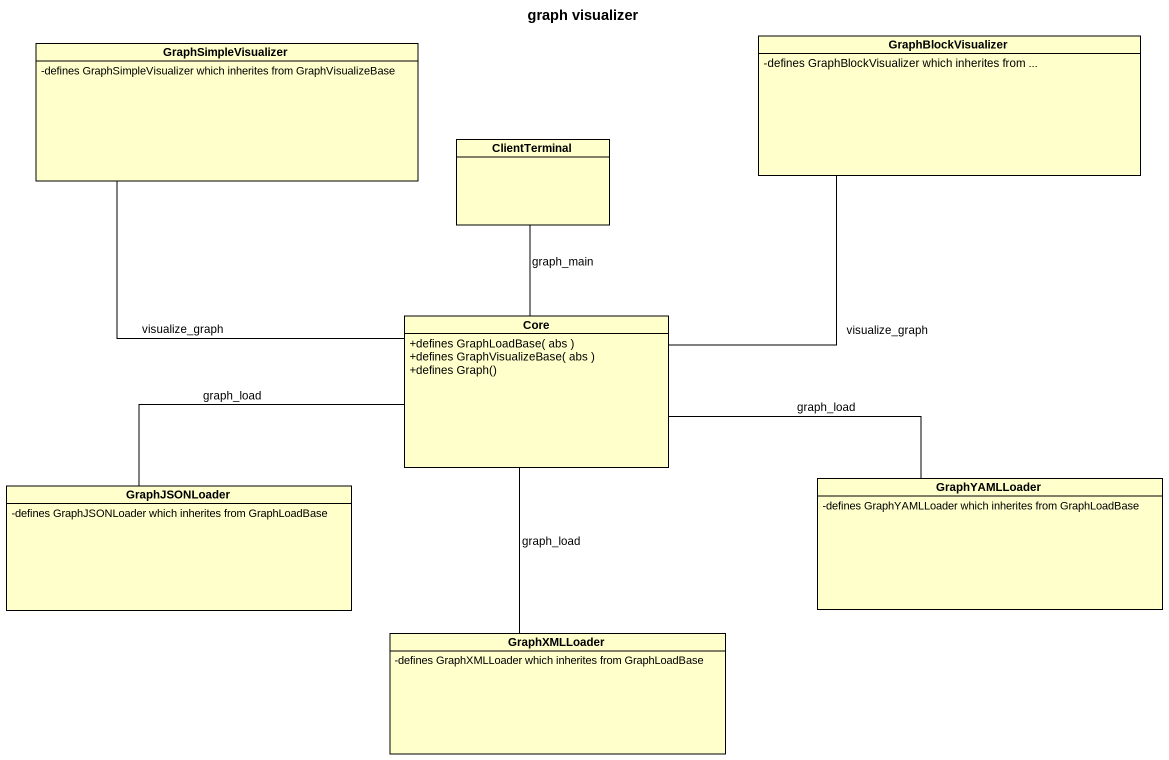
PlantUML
@startuml
title graph visualizer
hide circle
hide empty members
skinparam classAttributeIconSize 0
class GraphSimpleVisualizer {
  -defines GraphSimpleVisualizer which inherites from GraphVisualizeBase
}
class GraphBlockVisualizer {
  -defines GraphBlockVisualizer which inherites from ...
}
class ClientTerminal
class Core {
  +defines GraphLoadBase( abs )
  +defines GraphVisualizeBase( abs )
  +defines Graph()
}
class GraphYAMLLoader {
  -defines GraphYAMLLoader which inherites from GraphLoadBase
}
class GraphJSONLoader {
  -defines GraphJSONLoader which inherites from GraphLoadBase
}
class GraphXMLLoader {
  -defines GraphXMLLoader which inherites from GraphLoadBase
}
GraphSimpleVisualizer -- Core : visualize_graph
GraphBlockVisualizer -- Core : visualize_graph
ClientTerminal -- Core : graph_main
Core -right- GraphYAMLLoader : graph_load
Core -- GraphXMLLoader : graph_load
GraphJSONLoader -right- Core : graph_load
@enduml
